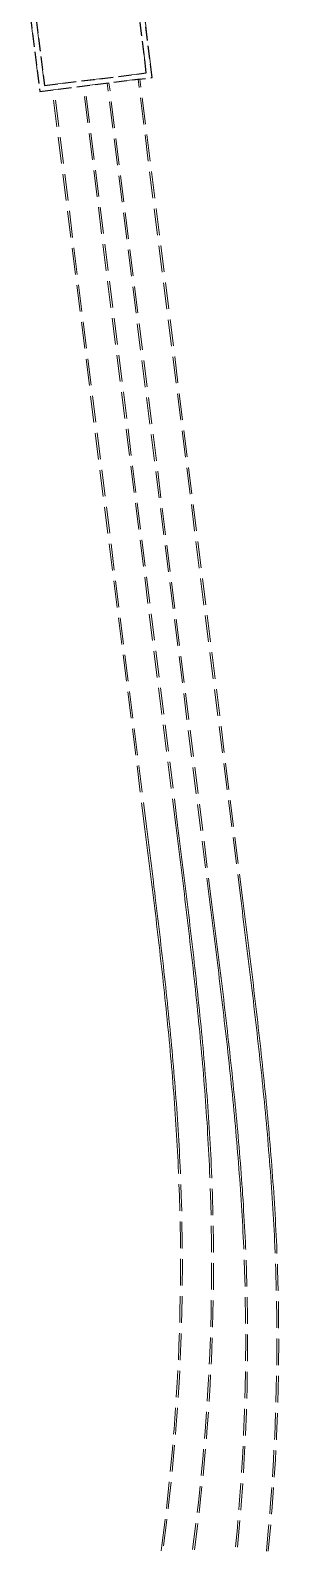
# Model space of a CAD drawing. Extents: x 0 to 531375, y 0 to 4335249.
# Drawn here: x 498375.1 to 498421.8, y 4330811.3 to 4331096 of the extents above; entities that cross this region are included whole.
import ezdxf

# ---------------------------------------------------------------- set-up
doc = ezdxf.new("R2010")
doc.units = 0
doc.linetypes.add('DASH', pattern=[0.35, 0.25, -0.1])
doc.layers.get('0').update_dxf_attribs({"lineweight": 15})
doc.layers.add('地铁', color=4, linetype='Continuous', lineweight=15)

# ---------------------------------------------------------------- blocks, each defined once
blk = doc.blocks.new('总图提取 2015 11 6')
at = {"layer": '地铁', "linetype": 'DASH', "lineweight": -3, "ltscale": 10}
for points in [[(107416.27, 298683.29), (107418.07, 298668.9), (107439.21, 298671.55), (107437.4, 298685.94)], [(107417.38, 298682.42), (107418.94, 298670.02), (107438.09, 298672.42), (107436.53, 298684.82)]]:
    blk.add_lwpolyline(points, dxfattribs=at)
blk = doc.blocks.new('A$C1FB5052D')
blk.add_blockref('总图提取 2015 11 6', (-107044.53, -294821.73))
blk = doc.blocks.new('天津2000地铁')
at = {"layer": '地铁', "linetype": 'DASH', "ltscale": 20}
for p, q in [((405.56, 3694.43), (386.2, 3848.76)), ((405.9, 3694.48), (386.54, 3848.8)), ((411.36, 3695.16), (392, 3849.49)), ((411.71, 3695.21), (392.35, 3849.53)), ((393.3, 3708.61), (375.88, 3847.47)), ((393.64, 3708.65), (376.23, 3847.51)), ((399.1, 3709.34), (381.68, 3848.2)), ((399.45, 3709.38), (382.03, 3848.24)), ((399.23, 3708.35), (399.1, 3709.34)), ((399.57, 3708.39), (399.45, 3709.38)), ((393.42, 3707.62), (393.3, 3708.61)), ((393.55, 3706.63), (393.42, 3707.62)), ((393.67, 3705.64), (393.55, 3706.63)), ((393.77, 3707.66), (393.64, 3708.65)), ((393.89, 3706.67), (393.77, 3707.66)), ((394.02, 3705.68), (393.89, 3706.67)), ((399.35, 3707.35), (399.23, 3708.35)), ((399.47, 3706.36), (399.35, 3707.35)), ((399.6, 3705.37), (399.47, 3706.36)), ((399.7, 3707.4), (399.57, 3708.39)), ((399.82, 3706.41), (399.7, 3707.4)), ((399.95, 3705.41), (399.82, 3706.41)), ((393.79, 3704.64), (393.67, 3705.64)), ((393.92, 3703.65), (393.79, 3704.64)), ((394.04, 3702.66), (393.92, 3703.65)), ((394.14, 3704.69), (394.02, 3705.68)), ((394.27, 3703.69), (394.14, 3704.69)), ((394.39, 3702.7), (394.27, 3703.69)), ((399.72, 3704.38), (399.6, 3705.37)), ((399.85, 3703.38), (399.72, 3704.38)), ((400.07, 3704.42), (399.95, 3705.41)), ((400.19, 3703.43), (400.07, 3704.42)), ((400.32, 3702.43), (400.19, 3703.43)), ((394.17, 3701.67), (394.04, 3702.66)), ((394.29, 3700.68), (394.17, 3701.67)), ((394.41, 3699.69), (394.29, 3700.68)), ((394.51, 3701.71), (394.39, 3702.7)), ((394.64, 3700.72), (394.51, 3701.71)), ((394.76, 3699.73), (394.64, 3700.72)), ((399.97, 3702.39), (399.85, 3703.38)), ((400.09, 3701.4), (399.97, 3702.39)), ((400.22, 3700.4), (400.09, 3701.4)), ((400.44, 3701.44), (400.32, 3702.43)), ((400.56, 3700.45), (400.44, 3701.44)), ((394.53, 3698.69), (394.41, 3699.69)), ((394.66, 3697.7), (394.53, 3698.69)), ((394.88, 3698.74), (394.76, 3699.73)), ((395, 3697.75), (394.88, 3698.74)), ((395.13, 3696.75), (395, 3697.75)), ((400.34, 3699.41), (400.22, 3700.4)), ((400.46, 3698.42), (400.34, 3699.41)), ((400.58, 3697.42), (400.46, 3698.42)), ((400.69, 3699.45), (400.56, 3700.45)), ((400.81, 3698.46), (400.69, 3699.45)), ((400.93, 3697.47), (400.81, 3698.46)), ((394.78, 3696.71), (394.66, 3697.7)), ((394.9, 3695.72), (394.78, 3696.71)), ((395.02, 3694.73), (394.9, 3695.72)), ((395.25, 3695.76), (395.13, 3696.75)), ((395.37, 3694.77), (395.25, 3695.76)), ((400.71, 3696.43), (400.58, 3697.42)), ((400.83, 3695.43), (400.71, 3696.43)), ((400.95, 3694.44), (400.83, 3695.43)), ((401.05, 3696.47), (400.93, 3697.47)), ((401.17, 3695.48), (401.05, 3696.47)), ((401.3, 3694.48), (401.17, 3695.48)), ((411.49, 3694.17), (411.36, 3695.16)), ((411.83, 3694.21), (411.71, 3695.21)), ((395.14, 3693.74), (395.02, 3694.73)), ((395.26, 3692.75), (395.14, 3693.74)), ((395.38, 3691.76), (395.26, 3692.75)), ((395.49, 3693.78), (395.37, 3694.77)), ((395.61, 3692.79), (395.49, 3693.78)), ((395.73, 3691.8), (395.61, 3692.79)), ((401.07, 3693.45), (400.95, 3694.44)), ((401.19, 3692.45), (401.07, 3693.45)), ((401.31, 3691.46), (401.19, 3692.45)), ((401.42, 3693.49), (401.3, 3694.48)), ((401.54, 3692.49), (401.42, 3693.49)), ((401.65, 3691.5), (401.54, 3692.49)), ((405.68, 3693.44), (405.56, 3694.43)), ((405.81, 3692.45), (405.68, 3693.44)), ((405.93, 3691.46), (405.81, 3692.45)), ((406.03, 3693.49), (405.9, 3694.48)), ((406.15, 3692.49), (406.03, 3693.49)), ((406.28, 3691.5), (406.15, 3692.49)), ((411.61, 3693.18), (411.49, 3694.17)), ((411.73, 3692.18), (411.61, 3693.18)), ((411.86, 3691.19), (411.73, 3692.18)), ((411.96, 3693.22), (411.83, 3694.21)), ((412.08, 3692.23), (411.96, 3693.22)), ((412.21, 3691.24), (412.08, 3692.23)), ((395.5, 3690.77), (395.38, 3691.76)), ((395.61, 3689.78), (395.5, 3690.77)), ((395.73, 3688.79), (395.61, 3689.78)), ((395.84, 3690.81), (395.73, 3691.8)), ((395.96, 3689.82), (395.84, 3690.81)), ((396.08, 3688.83), (395.96, 3689.82)), ((401.42, 3690.46), (401.31, 3691.46)), ((401.54, 3689.47), (401.42, 3690.46)), ((401.66, 3688.47), (401.54, 3689.47)), ((401.77, 3690.5), (401.65, 3691.5)), ((401.89, 3689.51), (401.77, 3690.5)), ((402.01, 3688.51), (401.89, 3689.51)), ((406.05, 3690.47), (405.93, 3691.46)), ((406.18, 3689.47), (406.05, 3690.47)), ((406.3, 3688.48), (406.18, 3689.47)), ((406.4, 3690.51), (406.28, 3691.5)), ((406.52, 3689.52), (406.4, 3690.51)), ((406.65, 3688.53), (406.52, 3689.52)), ((411.98, 3690.2), (411.86, 3691.19)), ((412.11, 3689.21), (411.98, 3690.2)), ((412.23, 3688.21), (412.11, 3689.21)), ((412.33, 3690.24), (412.21, 3691.24)), ((412.45, 3689.25), (412.33, 3690.24)), ((412.58, 3688.26), (412.45, 3689.25)), ((395.85, 3687.79), (395.73, 3688.79)), ((395.96, 3686.8), (395.85, 3687.79)), ((396.08, 3685.81), (395.96, 3686.8)), ((396.2, 3687.83), (396.08, 3688.83)), ((396.31, 3686.84), (396.2, 3687.83)), ((396.43, 3685.85), (396.31, 3686.84)), ((401.77, 3687.48), (401.66, 3688.47)), ((401.89, 3686.48), (401.77, 3687.48)), ((402, 3685.48), (401.89, 3686.48)), ((402.12, 3687.52), (402.01, 3688.51)), ((402.24, 3686.52), (402.12, 3687.52)), ((402.35, 3685.52), (402.24, 3686.52)), ((406.42, 3687.49), (406.3, 3688.48)), ((406.55, 3686.5), (406.42, 3687.49)), ((406.67, 3685.51), (406.55, 3686.5)), ((406.77, 3687.53), (406.65, 3688.53)), ((406.9, 3686.54), (406.77, 3687.53)), ((407.02, 3685.55), (406.9, 3686.54)), ((412.35, 3687.22), (412.23, 3688.21)), ((412.48, 3686.23), (412.35, 3687.22)), ((412.7, 3687.26), (412.58, 3688.26)), ((412.82, 3686.27), (412.7, 3687.26)), ((396.19, 3684.82), (396.08, 3685.81)), ((396.3, 3683.83), (396.19, 3684.82)), ((396.42, 3682.84), (396.3, 3683.83)), ((396.54, 3684.86), (396.43, 3685.85)), ((396.65, 3683.87), (396.54, 3684.86)), ((396.76, 3682.88), (396.65, 3683.87)), ((402.12, 3684.49), (402, 3685.48)), ((402.23, 3683.49), (402.12, 3684.49)), ((402.34, 3682.5), (402.23, 3683.49)), ((402.47, 3684.53), (402.35, 3685.52)), ((402.58, 3683.53), (402.47, 3684.53)), ((402.69, 3682.53), (402.58, 3683.53)), ((406.79, 3684.52), (406.67, 3685.51)), ((406.92, 3683.53), (406.79, 3684.52)), ((407.04, 3682.54), (406.92, 3683.53)), ((407.14, 3684.56), (407.02, 3685.55)), ((407.26, 3683.57), (407.14, 3684.56)), ((407.39, 3682.58), (407.26, 3683.57)), ((412.6, 3685.23), (412.48, 3686.23)), ((412.72, 3684.24), (412.6, 3685.23)), ((412.84, 3683.25), (412.72, 3684.24)), ((412.95, 3685.28), (412.82, 3686.27)), ((413.07, 3684.28), (412.95, 3685.28)), ((413.19, 3683.29), (413.07, 3684.28)), ((396.53, 3681.85), (396.42, 3682.84)), ((396.64, 3680.86), (396.53, 3681.85)), ((396.74, 3679.87), (396.64, 3680.86)), ((396.87, 3681.89), (396.76, 3682.88)), ((396.98, 3680.9), (396.87, 3681.89)), ((397.09, 3679.91), (396.98, 3680.9)), ((402.45, 3681.5), (402.34, 3682.5)), ((402.56, 3680.5), (402.45, 3681.5)), ((402.8, 3681.54), (402.69, 3682.53)), ((402.91, 3680.54), (402.8, 3681.54)), ((407.16, 3681.54), (407.04, 3682.54)), ((407.28, 3680.55), (407.16, 3681.54)), ((407.51, 3681.59), (407.39, 3682.58)), ((407.63, 3680.6), (407.51, 3681.59)), ((412.97, 3682.25), (412.84, 3683.25)), ((413.09, 3681.26), (412.97, 3682.25)), ((413.21, 3680.26), (413.09, 3681.26)), ((413.31, 3682.29), (413.19, 3683.29)), ((413.43, 3681.3), (413.31, 3682.29)), ((413.56, 3680.31), (413.43, 3681.3)), ((396.85, 3678.88), (396.74, 3679.87)), ((396.96, 3677.89), (396.85, 3678.88)), ((397.06, 3676.9), (396.96, 3677.89)), ((397.2, 3678.91), (397.09, 3679.91)), ((397.31, 3677.92), (397.2, 3678.91)), ((397.41, 3676.93), (397.31, 3677.92)), ((402.67, 3679.5), (402.56, 3680.5)), ((402.78, 3678.51), (402.67, 3679.5)), ((402.88, 3677.51), (402.78, 3678.51)), ((403.02, 3679.54), (402.91, 3680.54)), ((403.12, 3678.54), (403.02, 3679.54)), ((403.23, 3677.55), (403.12, 3678.54)), ((407.4, 3679.56), (407.28, 3680.55)), ((407.52, 3678.57), (407.4, 3679.56)), ((407.64, 3677.58), (407.52, 3678.57)), ((407.75, 3679.6), (407.63, 3680.6)), ((407.87, 3678.61), (407.75, 3679.6)), ((407.99, 3677.62), (407.87, 3678.61)), ((413.33, 3679.27), (413.21, 3680.26)), ((413.45, 3678.27), (413.33, 3679.27)), ((413.57, 3677.28), (413.45, 3678.27)), ((413.68, 3679.31), (413.56, 3680.31)), ((413.79, 3678.32), (413.68, 3679.31)), ((413.91, 3677.32), (413.79, 3678.32)), ((397.17, 3675.9), (397.06, 3676.9)), ((397.27, 3674.91), (397.17, 3675.9)), ((397.52, 3675.94), (397.41, 3676.93)), ((397.62, 3674.95), (397.52, 3675.94)), ((397.72, 3673.96), (397.62, 3674.95)), ((402.99, 3676.51), (402.88, 3677.51)), ((403.09, 3675.51), (402.99, 3676.51)), ((403.19, 3674.51), (403.09, 3675.51)), ((403.33, 3676.55), (403.23, 3677.55)), ((403.44, 3675.55), (403.33, 3676.55)), ((403.54, 3674.55), (403.44, 3675.55)), ((407.76, 3676.59), (407.64, 3677.58)), ((407.87, 3675.6), (407.76, 3676.59)), ((407.99, 3674.61), (407.87, 3675.6)), ((408.1, 3676.63), (407.99, 3677.62)), ((408.22, 3675.64), (408.1, 3676.63)), ((408.34, 3674.65), (408.22, 3675.64)), ((413.68, 3676.28), (413.57, 3677.28)), ((413.8, 3675.29), (413.68, 3676.28)), ((413.92, 3674.29), (413.8, 3675.29)), ((414.03, 3676.33), (413.91, 3677.32)), ((414.15, 3675.33), (414.03, 3676.33)), ((414.27, 3674.33), (414.15, 3675.33)), ((397.37, 3673.92), (397.27, 3674.91)), ((397.47, 3672.93), (397.37, 3673.92)), ((397.57, 3671.94), (397.47, 3672.93)), ((397.82, 3672.97), (397.72, 3673.96)), ((397.92, 3671.98), (397.82, 3672.97)), ((403.29, 3673.52), (403.19, 3674.51)), ((403.39, 3672.52), (403.29, 3673.52)), ((403.49, 3671.52), (403.39, 3672.52)), ((403.64, 3673.55), (403.54, 3674.55)), ((403.74, 3672.55), (403.64, 3673.55)), ((403.84, 3671.55), (403.74, 3672.55)), ((408.11, 3673.62), (407.99, 3674.61)), ((408.22, 3672.63), (408.11, 3673.62)), ((408.34, 3671.64), (408.22, 3672.63)), ((408.46, 3673.66), (408.34, 3674.65)), ((408.57, 3672.67), (408.46, 3673.66)), ((408.69, 3671.68), (408.57, 3672.67)), ((414.03, 3673.3), (413.92, 3674.29)), ((414.15, 3672.3), (414.03, 3673.3)), ((414.26, 3671.31), (414.15, 3672.3)), ((414.38, 3673.34), (414.27, 3674.33)), ((414.5, 3672.34), (414.38, 3673.34)), ((414.61, 3671.35), (414.5, 3672.34)), ((397.67, 3670.95), (397.57, 3671.94)), ((397.76, 3669.96), (397.67, 3670.95)), ((397.86, 3668.97), (397.76, 3669.96)), ((398.02, 3670.99), (397.92, 3671.98)), ((398.11, 3669.99), (398.02, 3670.99)), ((398.21, 3669), (398.11, 3669.99)), ((403.59, 3670.52), (403.49, 3671.52)), ((403.68, 3669.52), (403.59, 3670.52)), ((403.77, 3668.52), (403.68, 3669.52)), ((403.93, 3670.55), (403.84, 3671.55)), ((404.03, 3669.55), (403.93, 3670.55)), ((404.12, 3668.55), (404.03, 3669.55)), ((408.45, 3670.65), (408.34, 3671.64)), ((408.56, 3669.65), (408.45, 3670.65)), ((408.68, 3668.66), (408.56, 3669.65)), ((408.8, 3670.69), (408.69, 3671.68)), ((408.91, 3669.69), (408.8, 3670.69)), ((409.02, 3668.7), (408.91, 3669.69)), ((414.38, 3670.31), (414.26, 3671.31)), ((414.49, 3669.32), (414.38, 3670.31)), ((414.6, 3668.32), (414.49, 3669.31)), ((414.72, 3670.35), (414.61, 3671.35)), ((414.84, 3669.36), (414.72, 3670.35)), ((414.95, 3668.36), (414.84, 3669.35)), ((397.95, 3667.98), (397.86, 3668.97)), ((398.04, 3666.99), (397.95, 3667.98)), ((398.13, 3666), (398.04, 3666.99)), ((398.3, 3668.01), (398.21, 3669)), ((398.39, 3667.02), (398.3, 3668.01)), ((398.48, 3666.03), (398.39, 3667.02)), ((403.87, 3667.52), (403.77, 3668.52)), ((403.96, 3666.52), (403.87, 3667.52)), ((404.05, 3665.52), (403.96, 3666.52)), ((404.22, 3667.55), (404.12, 3668.55)), ((404.31, 3666.55), (404.22, 3667.55)), ((404.39, 3665.55), (404.31, 3666.55)), ((408.79, 3667.67), (408.68, 3668.66)), ((408.9, 3666.68), (408.79, 3667.67)), ((409, 3665.69), (408.9, 3666.68)), ((409.13, 3667.71), (409.02, 3668.7)), ((409.24, 3666.72), (409.13, 3667.71)), ((409.35, 3665.73), (409.24, 3666.72)), ((414.71, 3667.32), (414.6, 3668.32)), ((414.82, 3666.32), (414.71, 3667.32)), ((415.06, 3667.36), (414.95, 3668.36)), ((415.17, 3666.36), (415.06, 3667.36)), ((398.22, 3665.01), (398.13, 3666)), ((398.3, 3664.02), (398.22, 3665.01)), ((398.39, 3663.02), (398.3, 3664.02)), ((398.57, 3665.04), (398.48, 3666.03)), ((398.65, 3664.05), (398.57, 3665.04)), ((398.74, 3663.05), (398.65, 3664.05)), ((404.13, 3664.52), (404.05, 3665.52)), ((404.22, 3663.52), (404.13, 3664.52)), ((404.48, 3664.55), (404.39, 3665.55)), ((404.57, 3663.54), (404.48, 3664.55)), ((409.11, 3664.7), (409, 3665.69)), ((409.22, 3663.71), (409.11, 3664.7)), ((409.32, 3662.72), (409.22, 3663.71)), ((409.46, 3664.74), (409.35, 3665.73)), ((409.57, 3663.75), (409.46, 3664.74)), ((409.67, 3662.76), (409.57, 3663.75)), ((414.93, 3665.33), (414.82, 3666.32)), ((415.04, 3664.33), (414.93, 3665.33)), ((415.14, 3663.33), (415.04, 3664.33)), ((415.28, 3665.37), (415.17, 3666.36)), ((415.38, 3664.37), (415.28, 3665.37)), ((415.49, 3663.37), (415.38, 3664.37)), ((398.47, 3662.03), (398.39, 3663.02)), ((398.55, 3661.04), (398.47, 3662.03)), ((398.63, 3660.05), (398.55, 3661.04)), ((398.82, 3662.06), (398.74, 3663.05)), ((398.9, 3661.07), (398.82, 3662.06)), ((398.98, 3660.08), (398.9, 3661.07)), ((404.3, 3662.51), (404.22, 3663.52)), ((404.38, 3661.51), (404.3, 3662.51)), ((404.46, 3660.51), (404.38, 3661.51)), ((404.65, 3662.54), (404.57, 3663.54)), ((404.73, 3661.54), (404.65, 3662.54)), ((404.81, 3660.54), (404.73, 3661.54)), ((409.43, 3661.73), (409.32, 3662.72)), ((409.53, 3660.74), (409.43, 3661.73)), ((409.63, 3659.75), (409.53, 3660.74)), ((409.78, 3661.76), (409.67, 3662.76)), ((409.88, 3660.77), (409.78, 3661.76)), ((409.98, 3659.78), (409.88, 3660.77)), ((415.25, 3662.33), (415.14, 3663.33)), ((415.35, 3661.34), (415.25, 3662.33)), ((415.45, 3660.34), (415.35, 3661.34)), ((415.59, 3662.37), (415.49, 3663.37)), ((415.7, 3661.37), (415.59, 3662.37)), ((415.8, 3660.37), (415.7, 3661.37)), ((398.71, 3659.06), (398.63, 3660.05)), ((398.78, 3658.07), (398.71, 3659.06)), ((398.86, 3657.08), (398.78, 3658.07)), ((399.06, 3659.09), (398.98, 3660.08)), ((399.13, 3658.09), (399.06, 3659.09)), ((399.21, 3657.1), (399.13, 3658.09)), ((404.54, 3659.51), (404.46, 3660.51)), ((404.62, 3658.51), (404.54, 3659.51)), ((404.69, 3657.5), (404.62, 3658.51)), ((404.89, 3659.53), (404.81, 3660.54)), ((404.97, 3658.53), (404.89, 3659.53)), ((405.04, 3657.53), (404.97, 3658.53)), ((409.73, 3658.76), (409.63, 3659.75)), ((409.83, 3657.77), (409.73, 3658.76)), ((410.08, 3658.79), (409.98, 3659.78)), ((410.18, 3657.8), (410.08, 3658.79)), ((415.55, 3659.34), (415.45, 3660.34)), ((415.65, 3658.34), (415.55, 3659.34)), ((415.75, 3657.34), (415.65, 3658.34)), ((415.9, 3659.37), (415.8, 3660.37)), ((416, 3658.37), (415.9, 3659.37)), ((416.1, 3657.37), (416, 3658.37)), ((398.93, 3656.09), (398.86, 3657.08)), ((399, 3655.1), (398.93, 3656.09)), ((399.06, 3654.1), (399, 3655.1)), ((399.28, 3656.11), (399.21, 3657.1)), ((399.35, 3655.12), (399.28, 3656.11)), ((399.41, 3654.13), (399.35, 3655.12)), ((404.76, 3656.5), (404.69, 3657.5)), ((404.83, 3655.5), (404.76, 3656.5)), ((404.9, 3654.49), (404.83, 3655.5)), ((405.11, 3656.52), (405.04, 3657.53)), ((405.18, 3655.52), (405.11, 3656.52)), ((405.25, 3654.52), (405.18, 3655.52)), ((409.93, 3656.77), (409.83, 3657.77)), ((410.02, 3655.78), (409.93, 3656.77)), ((410.12, 3654.79), (410.02, 3655.78)), ((410.28, 3656.81), (410.18, 3657.8)), ((410.37, 3655.82), (410.28, 3656.81)), ((410.47, 3654.83), (410.37, 3655.82)), ((415.85, 3656.34), (415.75, 3657.34)), ((415.94, 3655.34), (415.85, 3656.34)), ((416.03, 3654.34), (415.94, 3655.34)), ((416.19, 3656.37), (416.1, 3657.37)), ((416.29, 3655.37), (416.19, 3656.37)), ((416.38, 3654.37), (416.29, 3655.37)), ((399.13, 3653.11), (399.06, 3654.1)), ((399.19, 3652.12), (399.13, 3653.11)), ((399.48, 3653.14), (399.41, 3654.13)), ((399.54, 3652.14), (399.48, 3653.14)), ((404.97, 3653.49), (404.9, 3654.49)), ((405.03, 3652.49), (404.97, 3653.49)), ((405.09, 3651.48), (405.03, 3652.49)), ((405.32, 3653.51), (405.25, 3654.52)), ((405.38, 3652.51), (405.32, 3653.51)), ((405.44, 3651.5), (405.38, 3652.51)), ((410.21, 3653.8), (410.12, 3654.79)), ((410.3, 3652.81), (410.21, 3653.8)), ((410.39, 3651.82), (410.3, 3652.81)), ((410.56, 3653.83), (410.47, 3654.83)), ((410.65, 3652.84), (410.56, 3653.83)), ((410.74, 3651.85), (410.65, 3652.84)), ((416.13, 3653.34), (416.03, 3654.34)), ((416.22, 3652.34), (416.13, 3653.34)), ((416.31, 3651.34), (416.22, 3652.34)), ((416.48, 3653.37), (416.38, 3654.37)), ((416.57, 3652.37), (416.48, 3653.37)), ((416.65, 3651.37), (416.57, 3652.37)), ((399.25, 3651.13), (399.19, 3652.12)), ((399.31, 3650.14), (399.25, 3651.13)), ((399.37, 3649.15), (399.31, 3650.14)), ((399.6, 3651.15), (399.54, 3652.14)), ((399.66, 3650.16), (399.6, 3651.15)), ((399.72, 3649.17), (399.66, 3650.16)), ((405.15, 3650.48), (405.09, 3651.48)), ((405.21, 3649.47), (405.15, 3650.48)), ((405.26, 3648.47), (405.21, 3649.47)), ((405.5, 3650.5), (405.44, 3651.5)), ((405.56, 3649.49), (405.5, 3650.5)), ((405.61, 3648.49), (405.56, 3649.49)), ((410.48, 3650.83), (410.39, 3651.82)), ((410.56, 3649.84), (410.48, 3650.83)), ((410.65, 3648.85), (410.56, 3649.84)), ((410.83, 3650.86), (410.74, 3651.85)), ((410.91, 3649.87), (410.83, 3650.86)), ((411, 3648.88), (410.91, 3649.87)), ((416.39, 3650.34), (416.31, 3651.34)), ((416.48, 3649.34), (416.39, 3650.34)), ((416.56, 3648.34), (416.48, 3649.34)), ((416.74, 3650.37), (416.65, 3651.37)), ((416.83, 3649.37), (416.74, 3650.37)), ((416.91, 3648.37), (416.83, 3649.37)), ((399.42, 3648.16), (399.37, 3649.15)), ((399.47, 3647.16), (399.42, 3648.16)), ((399.52, 3646.17), (399.47, 3647.16)), ((399.77, 3648.17), (399.72, 3649.17)), ((399.82, 3647.18), (399.77, 3648.17)), ((399.87, 3646.19), (399.82, 3647.18)), ((405.32, 3647.46), (405.26, 3648.47)), ((405.37, 3646.46), (405.32, 3647.46)), ((405.67, 3647.48), (405.61, 3648.49)), ((405.72, 3646.47), (405.67, 3647.48)), ((410.73, 3647.86), (410.65, 3648.85)), ((410.81, 3646.87), (410.73, 3647.86)), ((410.89, 3645.87), (410.81, 3646.87)), ((411.08, 3647.88), (411, 3648.88)), ((411.16, 3646.89), (411.08, 3647.88)), ((411.24, 3645.9), (411.16, 3646.89)), ((416.64, 3647.34), (416.56, 3648.34)), ((416.72, 3646.33), (416.64, 3647.34)), ((416.99, 3647.36), (416.91, 3648.37)), ((417.07, 3646.36), (416.99, 3647.36)), ((399.57, 3645.18), (399.52, 3646.17)), ((399.61, 3644.19), (399.57, 3645.18)), ((399.92, 3645.2), (399.87, 3646.19)), ((399.96, 3644.2), (399.92, 3645.2)), ((405.41, 3645.45), (405.37, 3646.46)), ((405.46, 3644.45), (405.41, 3645.45)), ((405.76, 3645.47), (405.72, 3646.47)), ((405.81, 3644.46), (405.76, 3645.47)), ((410.97, 3644.88), (410.89, 3645.87)), ((411.04, 3643.89), (410.97, 3644.88)), ((411.12, 3642.9), (411.04, 3643.89)), ((411.32, 3644.91), (411.24, 3645.9)), ((411.39, 3643.92), (411.32, 3644.91)), ((411.47, 3642.93), (411.39, 3643.92)), ((416.8, 3645.33), (416.72, 3646.33)), ((416.88, 3644.33), (416.8, 3645.33)), ((416.95, 3643.33), (416.88, 3644.33)), ((417.15, 3645.36), (417.07, 3646.36)), ((417.23, 3644.35), (417.15, 3645.36)), ((417.3, 3643.35), (417.23, 3644.35)), ((411.19, 3641.91), (411.12, 3642.9)), ((411.26, 3640.92), (411.19, 3641.91)), ((411.32, 3639.93), (411.26, 3640.92)), ((411.54, 3641.93), (411.47, 3642.93)), ((411.61, 3640.94), (411.54, 3641.93)), ((411.67, 3639.95), (411.61, 3640.94)), ((417.02, 3642.32), (416.95, 3643.33)), ((417.09, 3641.32), (417.02, 3642.32)), ((417.16, 3640.32), (417.09, 3641.32)), ((417.37, 3642.35), (417.3, 3643.35)), ((417.44, 3641.34), (417.37, 3642.35)), ((417.51, 3640.34), (417.44, 3641.34)), ((411.39, 3638.94), (411.32, 3639.93)), ((411.45, 3637.94), (411.39, 3638.94)), ((411.51, 3636.95), (411.45, 3637.94)), ((411.74, 3638.96), (411.67, 3639.95)), ((411.8, 3637.97), (411.74, 3638.96)), ((411.86, 3636.97), (411.8, 3637.97)), ((417.23, 3639.31), (417.16, 3640.32)), ((417.29, 3638.31), (417.23, 3639.31)), ((417.35, 3637.3), (417.29, 3638.31)), ((417.58, 3639.34), (417.51, 3640.34)), ((417.64, 3638.33), (417.58, 3639.34)), ((417.7, 3637.33), (417.64, 3638.33)), ((411.57, 3635.96), (411.51, 3636.95)), ((411.63, 3634.97), (411.57, 3635.96)), ((411.92, 3635.98), (411.86, 3636.97)), ((411.98, 3634.99), (411.92, 3635.98)), ((417.41, 3636.3), (417.35, 3637.3)), ((417.47, 3635.3), (417.41, 3636.3)), ((417.52, 3634.29), (417.47, 3635.3)), ((417.76, 3636.32), (417.7, 3637.33)), ((417.82, 3635.31), (417.76, 3636.32)), ((417.87, 3634.31), (417.82, 3635.31)), ((411.68, 3633.98), (411.63, 3634.97)), ((411.73, 3632.99), (411.68, 3633.98)), ((411.78, 3632), (411.73, 3632.99)), ((412.03, 3634), (411.98, 3634.99)), ((412.08, 3633.01), (412.03, 3634)), ((412.13, 3632.01), (412.08, 3633.01)), ((417.58, 3633.29), (417.52, 3634.29)), ((417.63, 3632.28), (417.58, 3633.29)), ((417.67, 3631.27), (417.63, 3632.28)), ((417.93, 3633.3), (417.87, 3634.31)), ((417.98, 3632.3), (417.93, 3633.3)), ((418.02, 3631.29), (417.98, 3632.3)), ((411.83, 3631.01), (411.78, 3632)), ((411.87, 3630.01), (411.83, 3631.01)), ((412.18, 3631.02), (412.13, 3632.01)), ((412.22, 3630.03), (412.18, 3631.02)), ((417.72, 3630.27), (417.67, 3631.27)), ((418.07, 3630.29), (418.02, 3631.29)), ((396.32, 3573.08), (396.46, 3574.07))]:
    blk.add_line(p, q, dxfattribs=at)
for points in [[(371.74, 3861.56), (373.55, 3847.17), (394.68, 3849.83), (392.88, 3864.21)], [(372.86, 3860.69), (374.41, 3848.29), (393.56, 3850.69), (392.01, 3863.1)]]:
    blk.add_lwpolyline(points, dxfattribs=at)
for centre, radius, start, end in [((411.76, 3669.01), 2.75, 6.3761, 6.4334), ((411.76, 3669.01), 3.1, 6.3761, 6.4334), ((3.09, 3626.92), 396.9, 352.3484, 2.4944), ((3.09, 3626.92), 397.25, 352.3484, 2.4944), ((3.09, 3626.92), 402.75, 352.3479, 2.4949), ((3.09, 3626.92), 403.1, 352.3479, 2.4949), ((15.35, 3612.74), 396.9, 352.3484, 2.4944), ((15.35, 3612.74), 397.25, 352.3484, 2.4944), ((15.35, 3612.74), 402.75, 352.3479, 2.4949), ((15.35, 3612.74), 403.1, 352.3479, 2.4949)]:
    blk.add_arc(centre, radius, start, end, dxfattribs=at)

msp = doc.modelspace()

# ---------------------------------------------------------------- block references
at = {"layer": '地铁', "color": 1}
msp.add_blockref('天津2000地铁', (498003.38431, 4327237.28522), dxfattribs=at)
at = {"layer": '地铁'}
msp.add_blockref('A$C1FB5052D', (498003.38431, 4327237.28522), dxfattribs=at)

doc.saveas('drawing.dxf')
